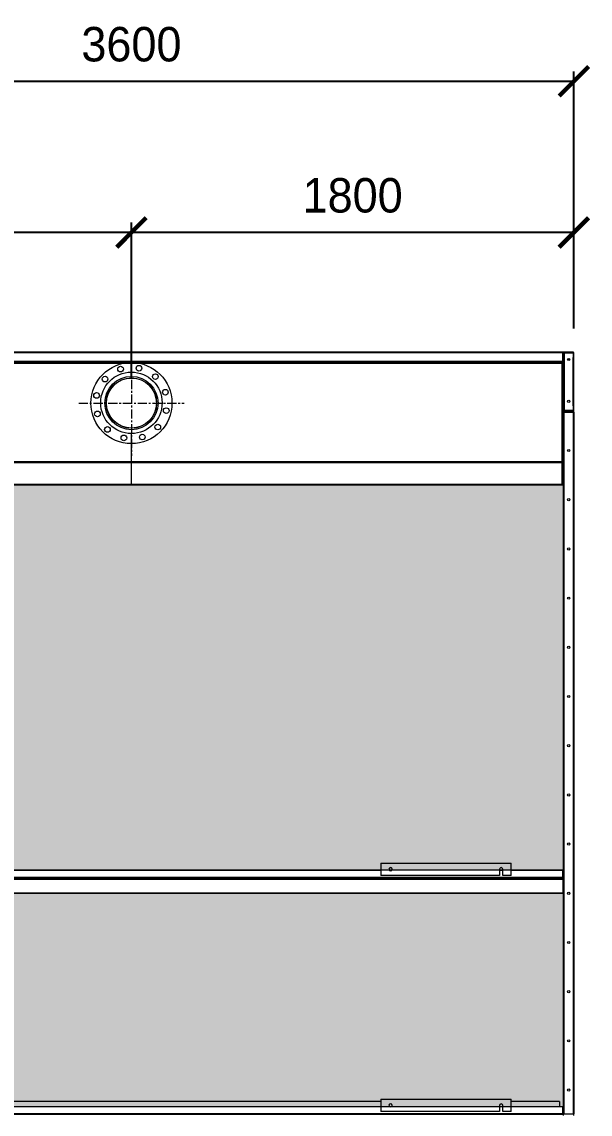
# Model space of a CAD drawing. Header units: millimetres. Extents: x 3026 to 35289, y 2869 to 25683.
# Drawn here: x 24743 to 27055, y 11333 to 15774 of the extents above; entities that cross this region are included whole.
import ezdxf

# ---------------------------------------------------------------- set-up
doc = ezdxf.new("R2010")
doc.units = ezdxf.units.MM
doc.linetypes.add('CENTER', pattern=[2, 1.25, -0.25, 0.25, -0.25])
doc.layers.add('center', color=1, linetype='CENTER')
doc.layers.add('냉각탑_dim', color=1, linetype='Continuous')
doc.styles.add('HY울릉도L', font='')
doc.styles.get('HY울릉도L').set_extended_font_data('HY울릉도L')
doc.dimstyles.new('성지DIM', dxfattribs={"dimtxt": 3.5, "dimasz": 3, "dimexe": 1, "dimexo": 2.5, "dimgap": 2, "dimtad": 1, "dimdec": 0, "dimzin": 3, "dimdsep": 46, "dimtxsty": 'HY울릉도L', "dimblk": 'ARCHTICK', "dimcen": -2, "dimclrd": 256, "dimclre": 256, "dimclrt": 7, "dimadec": 0, "dimazin": 0, "dimtfac": 1, "dimtdec": 0, "dimtofl": 0, "dimtmove": 0, "dimatfit": 3, "dimfxl": 1, "dimtolj": 1, "dimtzin": 0, "dimlwe": -1, "dimarcsym": 0})
pattern_1 = [(0, (-386310.34, -75730.473), (57.15, 32.9955677), [38.1, -76.2]), (120, (-386310.34, -75730.473), (-57.15, 32.995568), [38.1, -76.2]), (60, (-386310.34, -75730.473), (1e-07, 65.9911357), [-76.2, 38.1])]

# ---------------------------------------------------------------- blocks, each defined once
blk = doc.blocks.new('_ArchTick')
at = {"color": 0, "linetype": 'ByBlock', "const_width": 0.15}
blk.add_lwpolyline([(-0.5, -0.5), (0.5, 0.5)], dxfattribs=at)
blk = doc.blocks.new('*D206')
at = {"layer": 'Defpoints', "color": 0, "transparency": 16777216}
for p in [(23389.1, 14917.8), (23389.1, 14427.7), (25189.1, 14225.1)]:
    blk.add_point(p, dxfattribs=at)
at = {"layer": '냉각탑_dim', "transparency": 16777216}
for p, q in [((23389.1, 14527.7), (23389.1, 14957.8)), ((25189.1, 14325.1), (25189.1, 14957.8))]:
    blk.add_line(p, q, dxfattribs=at)
at = {"layer": '냉각탑_dim', "lineweight": -2, "transparency": 16777216}
blk.add_line((25189.1, 14917.8), (23389.1, 14917.8), dxfattribs=at)
at = {"layer": '냉각탑_dim', "lineweight": -2, "transparency": 16777216, "xscale": 120, "yscale": 120, "zscale": 120, "rotation": 180}
blk.add_blockref('_ArchTick', (23389.1, 14917.8), dxfattribs=at)
at = {"layer": '냉각탑_dim', "lineweight": -2, "transparency": 16777216, "xscale": 120, "yscale": 120, "zscale": 120}
blk.add_blockref('_ArchTick', (25189.1, 14917.8), dxfattribs=at)
at = {"layer": '냉각탑_dim', "color": 7, "transparency": 16777216, "insert": (24289.1, 15067.8), "char_height": 140, "attachment_point": 5, "style": 'HY울릉도L'}
blk.add_mtext('\\A1;1800', dxfattribs=at)
blk = doc.blocks.new('*D207')
at = {"layer": 'Defpoints', "color": 0, "transparency": 16777216}
for p in [(25189.1, 14917.8), (26989.1, 14428.2), (25189.1, 14225.1)]:
    blk.add_point(p, dxfattribs=at)
at = {"layer": '냉각탑_dim', "transparency": 16777216}
for p, q in [((25189.1, 14325.1), (25189.1, 14957.8)), ((26989.1, 14528.2), (26989.1, 14957.8))]:
    blk.add_line(p, q, dxfattribs=at)
at = {"layer": '냉각탑_dim', "lineweight": -2, "transparency": 16777216}
blk.add_line((26989.1, 14917.8), (25189.1, 14917.8), dxfattribs=at)
at = {"layer": '냉각탑_dim', "lineweight": -2, "transparency": 16777216, "xscale": 120, "yscale": 120, "zscale": 120, "rotation": 180}
blk.add_blockref('_ArchTick', (25189.1, 14917.8), dxfattribs=at)
at = {"layer": '냉각탑_dim', "lineweight": -2, "transparency": 16777216, "xscale": 120, "yscale": 120, "zscale": 120}
blk.add_blockref('_ArchTick', (26989.1, 14917.8), dxfattribs=at)
at = {"layer": '냉각탑_dim', "color": 7, "transparency": 16777216, "insert": (26089.1, 15067.8), "char_height": 140, "attachment_point": 5, "style": 'HY울릉도L'}
blk.add_mtext('\\A1;1800', dxfattribs=at)
blk = doc.blocks.new('*D210')
at = {"layer": 'Defpoints', "color": 0, "transparency": 16777216}
for p in [(23389.1, 15532.1), (23389.1, 14427.7), (26989.1, 14427.8)]:
    blk.add_point(p, dxfattribs=at)
at = {"layer": '냉각탑_dim', "transparency": 16777216}
for p, q in [((23389.1, 14527.7), (23389.1, 15572.1)), ((26989.1, 14527.8), (26989.1, 15572.1))]:
    blk.add_line(p, q, dxfattribs=at)
at = {"layer": '냉각탑_dim', "lineweight": -2, "transparency": 16777216}
blk.add_line((26989.1, 15532.1), (23389.1, 15532.1), dxfattribs=at)
at = {"layer": '냉각탑_dim', "lineweight": -2, "transparency": 16777216, "xscale": 120, "yscale": 120, "zscale": 120, "rotation": 180}
blk.add_blockref('_ArchTick', (23389.1, 15532.1), dxfattribs=at)
at = {"layer": '냉각탑_dim', "lineweight": -2, "transparency": 16777216, "xscale": 120, "yscale": 120, "zscale": 120}
blk.add_blockref('_ArchTick', (26989.1, 15532.1), dxfattribs=at)
at = {"layer": '냉각탑_dim', "color": 7, "transparency": 16777216, "insert": (25189.1, 15682.1), "char_height": 140, "attachment_point": 5, "style": 'HY울릉도L'}
blk.add_mtext('\\A1;3600', dxfattribs=at)
blk = doc.blocks.new('2')
at = {"lineweight": 20}
h = blk.add_hatch(dxfattribs=at)
h.set_pattern_fill('HONEY', scale=12)
h.set_pattern_definition(pattern_1)
h.paths.add_polyline_path([(26947.1, 12324.9), (26947.1, 13891.4), (23436.5, 13891.4), (23436.5, 12324.9)])
h = blk.add_hatch(dxfattribs=at)
h.set_pattern_fill('HONEY', scale=12)
h.set_pattern_definition(pattern_1)
h.paths.add_polyline_path([(23436.5, 12231.6), (23436.5, 11363.3), (26947.1, 11363.3), (26947.1, 12231.6)])
at = {"color": 7, "lineweight": 20}
for p, q in [((26943.4, 14427.7), (23434.8, 14427.7)), ((23434.8, 14394.5), (26943.4, 14394.5)), ((23434.8, 14391.1), (26943.4, 14391.1)), ((26941.7, 14431.1), (23436.5, 14431.1)), ((23436.5, 14389.1), (26941.7, 14389.1)), ((24983.1, 14389.5), (23644.8, 14389.5)), ((26908.5, 14389.5), (25395.1, 14389.5)), ((23436.5, 14385.7), (26941.7, 14385.7)), ((26947.1, 11335.9), (26947.1, 14258.1)), ((26949.9, 11334.5), (26949.9, 14193.1)), ((26987.9, 11334.5), (26987.9, 14187.7)), ((26990.7, 11334.5), (26990.7, 14187.7)), ((26947.1, 13984.8), (23436.5, 13984.8)), ((26947.1, 13981.5), (23436.5, 13981.5)), ((23428.3, 13891.4), (26947.1, 13891.4)), ((23431.1, 13894), (26947.1, 13894)), ((26203.5, 12323.3), (23434.7, 12323.3)), ((26203.5, 12324.9), (23439.1, 12324.9)), ((23434.5, 12296.2), (26943.7, 12296.2)), ((23434.5, 12288.9), (26943.7, 12288.9)), ((23435.9, 12293.1), (26942.3, 12293.1)), ((23435.9, 12291.4), (26942.3, 12291.4)), ((23434.5, 12231.6), (26943.7, 12231.6)), ((23434.5, 12231.4), (26943.7, 12231.4)), ((26943.7, 12231.3), (23434.5, 12231.3)), ((26203.5, 11384.9), (23439.1, 11384.9)), ((23434.5, 11336.2), (26943.7, 11336.2)), ((26203.5, 11363.3), (23434.7, 11363.3)), ((23435.9, 11333.1), (26942.3, 11333.1))]:
    blk.add_line(p, q, dxfattribs=at)
at = {"color": 7, "lineweight": 20, "ltscale": 0.00083348}
blk.add_line((24983.1, 14389.1), (24983.1, 14391.1), dxfattribs=at)
at = {"color": 7, "lineweight": 20, "ltscale": 0.001417}
for p, q in [((25189.1, 14385.7), (25189.1, 14389.1)), ((26941.7, 14385.7), (26941.7, 14389.1)), ((26943.4, 14394.5), (26943.4, 14391.1)), ((26941.7, 14385.7), (26945.1, 14385.7)), ((26989.1, 14213.1), (26985.7, 14213.1))]:
    blk.add_line(p, q, dxfattribs=at)
at = {"color": 7, "lineweight": 20, "ltscale": 0.000833322}
blk.add_line((25395.1, 14391.1), (25395.1, 14389.1), dxfattribs=at)
at = {"color": 7, "lineweight": 20, "ltscale": 5.44556e-06}
blk.add_line((26061.7, 14389.1), (26061.7, 14389.1), dxfattribs=at)
at = {"color": 7, "lineweight": 20, "ltscale": 9.52936e-06}
blk.add_line((26061.8, 14389.1), (26061.7, 14389.1), dxfattribs=at)
at = {"color": 7, "lineweight": 20, "ltscale": 5.46643e-06}
blk.add_line((26070, 14389.1), (26070, 14389.1), dxfattribs=at)
at = {"color": 7, "lineweight": 20, "ltscale": 9.52935e-06}
blk.add_line((26070, 14389.1), (26070, 14389.1), dxfattribs=at)
at = {"color": 7, "lineweight": 20, "ltscale": 0.00067235}
blk.add_line((26908.5, 14389.5), (26908.5, 14391.1), dxfattribs=at)
at = {"color": 7, "lineweight": 20, "ltscale": 0.000160787}
blk.add_line((26908.5, 14389.1), (26908.5, 14389.5), dxfattribs=at)
at = {"color": 7, "lineweight": 20, "ltscale": 1.33962e-05}
blk.add_line((26940.3, 14389.1), (26940.2, 14389.1), dxfattribs=at)
at = {"color": 7, "lineweight": 20, "ltscale": 9.52934e-06}
blk.add_line((26940.3, 14389.1), (26940.2, 14389.1), dxfattribs=at)
at = {"color": 7, "lineweight": 20, "ltscale": 0.000208336}
blk.add_line((26941.7, 14431.1), (26942.2, 14431.1), dxfattribs=at)
at = {"color": 7, "lineweight": 20, "ltscale": 2.9878e-05}
blk.add_line((26941.8, 14431.1), (26941.7, 14431.1), dxfattribs=at)
at = {"color": 7, "lineweight": 20, "ltscale": 1.24078e-05}
blk.add_line((26941.8, 14431.1), (26941.7, 14431.1), dxfattribs=at)
at = {"color": 7, "lineweight": 20, "ltscale": 7.39921e-06}
blk.add_line((26941.8, 14431.1), (26941.7, 14431.1), dxfattribs=at)
at = {"color": 7, "lineweight": 20, "ltscale": 0.000708462}
blk.add_line((26943.4, 14389.1), (26941.7, 14389.1), dxfattribs=at)
at = {"color": 7, "lineweight": 20, "ltscale": 0.000166667}
blk.add_line((26941.7, 14388.3), (26942.1, 14388.3), dxfattribs=at)
at = {"color": 7, "lineweight": 20, "ltscale": 0.00075}
blk.add_line((26942.1, 14388.3), (26943.9, 14388.3), dxfattribs=at)
at = {"color": 7, "lineweight": 20, "ltscale": 1.55721e-05}
blk.add_line((26942.2, 14431.1), (26942.2, 14431.1), dxfattribs=at)
at = {"color": 7, "lineweight": 20, "ltscale": 0.000625116}
blk.add_line((26943.7, 14431.1), (26942.2, 14431.1), dxfattribs=at)
at = {"color": 7, "lineweight": 20, "ltscale": 0.001131}
blk.add_line((26943.4, 14430.4), (26943.4, 14427.7), dxfattribs=at)
at = {"color": 7, "lineweight": 20, "ltscale": 0.000414935}
for p, q in [((26943.4, 14429.4), (26944.1, 14430.1)), ((26946.1, 14430.1), (26945.4, 14429.4))]:
    blk.add_line(p, q, dxfattribs=at)
at = {"color": 7, "lineweight": 20, "ltscale": 0.013833}
blk.add_line((26943.4, 14427.7), (26943.4, 14394.5), dxfattribs=at)
at = {"color": 7, "lineweight": 20, "ltscale": 0.000708334}
blk.add_line((26943.4, 14427.7), (26945.1, 14427.7), dxfattribs=at)
at = {"color": 7, "lineweight": 20, "ltscale": 0.000708333}
for p, q in [((26943.4, 14393.1), (26945.1, 14393.1)), ((26943.1, 14387.4), (26943.1, 14385.7)), ((26945.1, 14387.4), (26945.1, 14385.7)), ((25760.6, 12291.4), (25760.6, 12293.1)), ((25764, 12291.4), (25764, 12293.1)), ((25782.2, 12291.4), (25782.2, 12293.1)), ((25785.6, 12291.4), (25785.6, 12293.1)), ((26915.1, 12293.1), (26915.1, 12291.4)), ((26941.7, 12291.4), (26941.7, 12293.1))]:
    blk.add_line(p, q, dxfattribs=at)
at = {"color": 7, "lineweight": 20, "ltscale": 0.000874532}
blk.add_line((26943.4, 14391.2), (26943.4, 14389.1), dxfattribs=at)
at = {"color": 7, "lineweight": 20, "ltscale": 0.00083325}
blk.add_line((26945.4, 14391.1), (26943.4, 14391.1), dxfattribs=at)
at = {"color": 7, "lineweight": 20, "ltscale": 0.000333342}
blk.add_line((26943.4, 14389.1), (26943.4, 14388.3), dxfattribs=at)
at = {"color": 7, "lineweight": 20, "ltscale": 0.000708036}
blk.add_line((26943.4, 14389.1), (26945.1, 14389.1), dxfattribs=at)
at = {"color": 7, "lineweight": 20, "ltscale": 4.50677e-05}
blk.add_line((26943.8, 14431.1), (26943.7, 14431.1), dxfattribs=at)
at = {"color": 7, "lineweight": 20, "ltscale": 1.38381e-05}
blk.add_line((26943.8, 14431.1), (26943.7, 14431.1), dxfattribs=at)
at = {"color": 7, "lineweight": 20, "ltscale": 1.22548e-05}
blk.add_line((26943.8, 14431.1), (26943.7, 14431.1), dxfattribs=at)
at = {"color": 7, "lineweight": 20, "ltscale": 6.372e-06}
blk.add_line((26943.8, 14431.1), (26943.7, 14431.1), dxfattribs=at)
at = {"color": 7, "lineweight": 20, "ltscale": 1.23239e-05}
blk.add_line((26943.8, 14431.1), (26943.7, 14431.1), dxfattribs=at)
at = {"color": 7, "lineweight": 20, "ltscale": 0.000375}
for p, q in [((26943.9, 14387.4), (26943.9, 14388.3)), ((26950.5, 14428.2), (26950.5, 14429.1)), ((26945.1, 14386.2), (26945.1, 14387.1)), ((26945.1, 14172), (26945.1, 14171.1)), ((26950.5, 14194), (26950.5, 14193.1)), ((26945.1, 11336.4), (26945.1, 11335.5))]:
    blk.add_line(p, q, dxfattribs=at)
at = {"color": 7, "lineweight": 20, "ltscale": 0.000334243}
blk.add_line((26944.8, 14429.1), (26945.6, 14429.1), dxfattribs=at)
at = {"color": 7, "lineweight": 20, "ltscale": 0.014417}
blk.add_line((26945.1, 14393.1), (26945.1, 14427.7), dxfattribs=at)
at = {"color": 7, "lineweight": 20, "ltscale": 0.000208346}
blk.add_line((26945.1, 14393.1), (26945.6, 14393.1), dxfattribs=at)
at = {"color": 7, "lineweight": 20, "ltscale": 0.001543}
blk.add_line((26945.1, 14387.4), (26945.1, 14391.1), dxfattribs=at)
at = {"color": 7, "lineweight": 20, "ltscale": 0.000125672}
blk.add_line((26945.3, 14429.1), (26945.6, 14429.1), dxfattribs=at)
at = {"color": 7, "lineweight": 20, "ltscale": 0.000547297}
blk.add_line((26945.4, 14430.4), (26945.4, 14429.1), dxfattribs=at)
at = {"color": 7, "lineweight": 20, "ltscale": 0.000831268}
blk.add_line((26945.4, 14393.1), (26945.4, 14391.1), dxfattribs=at)
at = {"color": 7, "lineweight": 20, "ltscale": 0.015}
blk.add_line((26945.6, 14429.1), (26945.6, 14393.1), dxfattribs=at)
at = {"color": 7, "lineweight": 20, "ltscale": 0.00062562}
blk.add_line((26947.1, 14427.7), (26945.6, 14427.7), dxfattribs=at)
at = {"color": 7, "lineweight": 20, "ltscale": 0.000625612}
blk.add_line((26947.1, 14393.1), (26945.6, 14393.1), dxfattribs=at)
at = {"color": 7, "lineweight": 20, "ltscale": 0.000331381}
blk.add_line((26946.3, 14430), (26946.8, 14429.4), dxfattribs=at)
at = {"color": 7, "lineweight": 20, "ltscale": 0.000379592}
blk.add_line((26946.7, 14429.4), (26947.6, 14429.4), dxfattribs=at)
at = {"color": 7, "lineweight": 20, "ltscale": 0.097167}
blk.add_line((26947.1, 14194.5), (26947.1, 14427.7), dxfattribs=at)
blk.add_line((26947.1, 14194.5), (26947.1, 14427.7), dxfattribs=at)
at = {"color": 7, "lineweight": 20, "ltscale": 0.000448698}
for p, q in [((26947.8, 14429.8), (26948.7, 14429.1)), ((26947.8, 14192.5), (26948.7, 14193.1))]:
    blk.add_line(p, q, dxfattribs=at)
at = {"color": 7, "lineweight": 20, "ltscale": 0.001002}
for p, q in [((26948.1, 14429.1), (26950.5, 14429.1)), ((26948.1, 14193.1), (26950.5, 14193.1))]:
    blk.add_line(p, q, dxfattribs=at)
at = {"color": 7, "lineweight": 20, "ltscale": 0.000832099}
blk.add_line((26950.5, 14431.1), (26948.5, 14431.1), dxfattribs=at)
at = {"color": 7, "lineweight": 20, "ltscale": 0.000271651}
blk.add_line((26948.5, 14431.1), (26948.5, 14430.5), dxfattribs=at)
at = {"color": 7, "lineweight": 20, "ltscale": 0.014667}
for p, q in [((26950.5, 14431.1), (26985.7, 14431.1)), ((26985.7, 14431.1), (26950.5, 14431.1)), ((26950.5, 14429.1), (26985.7, 14429.1)), ((26985.7, 14193.1), (26950.5, 14193.1)), ((26950.5, 14193.1), (26985.7, 14193.1)), ((26985.7, 14191.1), (26950.5, 14191.1))]:
    blk.add_line(p, q, dxfattribs=at)
at = {"color": 7, "lineweight": 20, "ltscale": 0.01525}
for p, q in [((26950.5, 14428.2), (26987.1, 14428.2)), ((26987.1, 14194), (26950.5, 14194))]:
    blk.add_line(p, q, dxfattribs=at)
at = {"color": 7, "lineweight": 20, "ltscale": 0.097583}
blk.add_line((26950.5, 14194), (26950.5, 14428.2), dxfattribs=at)
at = {"color": 7, "lineweight": 20, "ltscale": 0.000583263}
blk.add_line((26987.1, 14431.1), (26985.7, 14431.1), dxfattribs=at)
at = {"color": 7, "lineweight": 20, "ltscale": 0.000374085}
blk.add_line((26985.7, 14428.2), (26985.7, 14429.1), dxfattribs=at)
at = {"color": 7, "lineweight": 20, "ltscale": 0.081667}
for p, q in [((26985.7, 14213.1), (26985.7, 14409.1)), ((26989.1, 14213.1), (26989.1, 14409.1))]:
    blk.add_line(p, q, dxfattribs=at)
at = {"color": 7, "lineweight": 20, "ltscale": 0.000583333}
for p, q in [((26985.7, 14409.1), (26987.1, 14409.1)), ((26987.1, 14213.1), (26985.7, 14213.1)), ((26949.9, 11333.1), (26949.9, 11334.5)), ((26987.5, 11333.1), (26987.5, 11334.5))]:
    blk.add_line(p, q, dxfattribs=at)
at = {"color": 7, "lineweight": 20, "ltscale": 0.000127061}
blk.add_line((26987.1, 14431.1), (26987.1, 14430.8), dxfattribs=at)
at = {"color": 7, "lineweight": 20, "ltscale": 0.007958}
for p, q in [((26987.1, 14409.1), (26987.1, 14428.2)), ((26987.1, 14194), (26987.1, 14213.1))]:
    blk.add_line(p, q, dxfattribs=at)
at = {"color": 7, "lineweight": 20, "ltscale": 0.006917}
for p, q in [((26987.1, 14411.1), (26987.1, 14427.7)), ((26989.1, 14411.1), (26989.1, 14427.7)), ((26987.1, 14194.5), (26987.1, 14211.1)), ((26989.1, 14194.5), (26989.1, 14211.1))]:
    blk.add_line(p, q, dxfattribs=at)
at = {"color": 7, "lineweight": 20, "ltscale": 0.000833333}
for p, q in [((26989.1, 14411.1), (26987.1, 14411.1)), ((26989.1, 14409.1), (26987.1, 14409.1)), ((26945.1, 14387.4), (26943.1, 14387.4)), ((26945.1, 14385.7), (26943.1, 14385.7)), ((26989.1, 14211.1), (26987.1, 14211.1)), ((26989.1, 14211.1), (26987.1, 14211.1))]:
    blk.add_line(p, q, dxfattribs=at)
at = {"color": 7, "lineweight": 20, "ltscale": 0.00018978}
blk.add_line((26988.7, 14429.4), (26989.1, 14429.4), dxfattribs=at)
at = {"color": 7, "lineweight": 20, "ltscale": 0.000708455}
blk.add_line((26989.1, 14427.7), (26989.1, 14429.4), dxfattribs=at)
at = {"color": 7, "lineweight": 20, "ltscale": 0.000832424}
blk.add_line((26989.1, 14409.1), (26989.1, 14411.1), dxfattribs=at)
at = {"color": 7, "lineweight": 20, "ltscale": 0.014833}
blk.add_line((25189.1, 14350.1), (25189.1, 14385.7), dxfattribs=at)
at = {"color": 7, "lineweight": 20, "ltscale": 0.142705}
for p, q in [((26941.7, 13891.4), (26941.7, 14385.7)), ((26945.1, 13894), (26945.1, 14385.7))]:
    blk.add_line(p, q, dxfattribs=at)
at = {"color": 7, "lineweight": 20, "ltscale": 1.27636e-06}
blk.add_line((26945.1, 14386.2), (26945.1, 14386.2), dxfattribs=at)
at = {"color": 7, "lineweight": 20, "ltscale": 0.000833337}
blk.add_line((26945.1, 14385.7), (26947.1, 14385.7), dxfattribs=at)
at = {"color": 7, "lineweight": 20, "ltscale": 0.000833465}
blk.add_line((26947.1, 14258.1), (26945.1, 14258.1), dxfattribs=at)
at = {"color": 7, "lineweight": 20, "ltscale": 0.000832419}
blk.add_line((26989.1, 14211.1), (26989.1, 14213.1), dxfattribs=at)
at = {"color": 7, "lineweight": 20, "ltscale": 0.00337}
for p, q in [((26947.1, 14186.4), (26947.1, 14194.5)), ((26947.1, 11327.8), (26947.1, 11335.9))]:
    blk.add_line(p, q, dxfattribs=at)
at = {"color": 7, "lineweight": 20, "ltscale": 0.000912135}
for p, q in [((26947.7, 14187.7), (26949.9, 14187.7)), ((26949.9, 11334.5), (26947.7, 11334.5))]:
    blk.add_line(p, q, dxfattribs=at)
at = {"color": 7, "lineweight": 20, "ltscale": 0.000341711}
for p, q in [((26948, 14188.3), (26948.5, 14187.7)), ((26944.3, 12294), (26943.7, 12294.5)), ((26944.3, 11334), (26943.7, 11334.5)), ((26948, 11334), (26948.5, 11334.5))]:
    blk.add_line(p, q, dxfattribs=at)
at = {"color": 7, "lineweight": 20, "ltscale": 0.000583334}
for p, q in [((26949.9, 14189.1), (26949.9, 14187.7)), ((26987.5, 14189.1), (26987.5, 14187.7)), ((26945.1, 12295.9), (26943.7, 12295.9)), ((26945.1, 12288.6), (26943.7, 12288.6)), ((26945.1, 11335.9), (26943.7, 11335.9))]:
    blk.add_line(p, q, dxfattribs=at)
at = {"color": 7, "lineweight": 20, "ltscale": 0.015667}
for p, q in [((26987.5, 14189.1), (26949.9, 14189.1)), ((26987.5, 11333.1), (26949.9, 11333.1))]:
    blk.add_line(p, q, dxfattribs=at)
at = {"color": 7, "lineweight": 20, "ltscale": 0.015833}
for p, q in [((26949.9, 14187.7), (26987.9, 14187.7)), ((26949.9, 11334.5), (26987.9, 11334.5))]:
    blk.add_line(p, q, dxfattribs=at)
at = {"color": 7, "lineweight": 20, "ltscale": 0.000832722}
for p, q in [((26950.5, 14189.1), (26950.5, 14191.1)), ((26985.7, 14189.1), (26985.7, 14191.1))]:
    blk.add_line(p, q, dxfattribs=at)
at = {"color": 7, "lineweight": 20, "ltscale": 0.000374998}
blk.add_line((26985.7, 14193.1), (26985.7, 14194), dxfattribs=at)
at = {"color": 7, "lineweight": 20, "ltscale": 0.001167}
for p, q in [((26987.9, 14187.7), (26990.7, 14187.7)), ((26987.9, 11334.5), (26990.7, 11334.5))]:
    blk.add_line(p, q, dxfattribs=at)
at = {"color": 7, "lineweight": 20, "ltscale": 0.002832}
for p, q in [((26989.1, 14187.7), (26989.1, 14194.5)), ((26989.1, 11327.7), (26989.1, 11334.5))]:
    blk.add_line(p, q, dxfattribs=at)
at = {"color": 7, "lineweight": 20, "ltscale": 0.024121}
blk.add_line((25189.1, 14042.2), (25189.1, 14100.1), dxfattribs=at)
at = {"color": 7, "lineweight": 20, "ltscale": 0.036483}
blk.add_line((25189.1, 13894), (25189.1, 14059.1), dxfattribs=at)
at = {"color": 7, "lineweight": 20, "ltscale": 0.001354}
blk.add_line((25189.1, 13984.8), (25189.1, 13981.5), dxfattribs=at)
at = {"color": 7, "lineweight": 20, "ltscale": 0.220833}
for p, q in [((26203.5, 12353.7), (26733.5, 12353.7)), ((26203.5, 11393.7), (26733.5, 11393.7))]:
    blk.add_line(p, q, dxfattribs=at)
at = {"color": 7, "lineweight": 20, "ltscale": 0.020754}
for p, q in [((26203.5, 12353.7), (26203.5, 12303.9)), ((26733.5, 12303.9), (26733.5, 12353.7)), ((26203.5, 11393.7), (26203.5, 11343.9)), ((26733.5, 11343.9), (26733.5, 11393.7))]:
    blk.add_line(p, q, dxfattribs=at)
at = {"color": 7, "lineweight": 20, "ltscale": 0.201458}
for p, q in [((26687, 12303.9), (26203.5, 12303.9)), ((26687, 12303.8), (26203.5, 12303.8)), ((26687, 11343.9), (26203.5, 11343.9)), ((26687, 11343.8), (26203.5, 11343.8))]:
    blk.add_line(p, q, dxfattribs=at)
at = {"color": 7, "lineweight": 20, "ltscale": 7.26298e-05}
for p, q in [((26203.5, 12303.9), (26203.5, 12303.8)), ((26687, 12303.9), (26687, 12303.8)), ((26700, 12303.9), (26700, 12303.8)), ((26733.5, 12303.9), (26733.5, 12303.8)), ((26203.5, 11343.9), (26203.5, 11343.8)), ((26687, 11343.9), (26687, 11343.8)), ((26700, 11343.9), (26700, 11343.8)), ((26733.5, 11343.9), (26733.5, 11343.8))]:
    blk.add_line(p, q, dxfattribs=at)
at = {"color": 7, "lineweight": 20, "ltscale": 0.004285}
blk.add_line((26248.7, 12324.9), (26238.4, 12324.9), dxfattribs=at)
at = {"color": 7, "lineweight": 20, "ltscale": 0.002776}
blk.add_line((26246.9, 12323.3), (26240.2, 12323.3), dxfattribs=at)
at = {"color": 7, "lineweight": 20, "ltscale": 0.010377}
for p, q in [((26687, 12328.8), (26687, 12303.9)), ((26700, 12303.9), (26700, 12328.8)), ((26687, 11368.8), (26687, 11343.9)), ((26700, 11343.9), (26700, 11368.8))]:
    blk.add_line(p, q, dxfattribs=at)
at = {"color": 7, "lineweight": 20, "ltscale": 0.005417}
for p, q in [((26700, 12324.9), (26687, 12324.9)), ((26700, 12323.3), (26687, 12323.3)), ((26700, 11363.3), (26687, 11363.3))]:
    blk.add_line(p, q, dxfattribs=at)
at = {"color": 7, "lineweight": 20, "ltscale": 0.013958}
for p, q in [((26733.5, 12303.9), (26700, 12303.9)), ((26733.5, 12303.8), (26700, 12303.8)), ((26733.5, 11343.9), (26700, 11343.9)), ((26733.5, 11343.8), (26700, 11343.8))]:
    blk.add_line(p, q, dxfattribs=at)
at = {"color": 7, "lineweight": 20, "ltscale": 0.081917}
for p, q in [((26930.1, 12324.9), (26733.5, 12324.9)), ((26930.1, 11384.9), (26733.5, 11384.9))]:
    blk.add_line(p, q, dxfattribs=at)
at = {"color": 7, "lineweight": 20, "ltscale": 0.0875}
for p, q in [((26943.5, 12323.3), (26733.5, 12323.3)), ((26943.5, 11363.3), (26733.5, 11363.3))]:
    blk.add_line(p, q, dxfattribs=at)
at = {"color": 7, "lineweight": 20, "ltscale": 0.000666714}
blk.add_line((26930.1, 12324.9), (26930.1, 12323.3), dxfattribs=at)
at = {"color": 7, "lineweight": 20, "ltscale": 0.000666667}
blk.add_line((26945.1, 12325.1), (26943.5, 12325.1), dxfattribs=at)
at = {"color": 0, "lineweight": 20}
for p, q in [((26943.5, 12325.1), (26943.5, 12323.3)), ((26943.5, 12323.3), (26943.7, 12323.3))]:
    blk.add_line(p, q, dxfattribs=at)
at = {"color": 7, "lineweight": 20, "ltscale": 0.01129}
for p, q in [((26943.7, 12296.2), (26943.7, 12323.3)), ((26943.7, 11336.2), (26943.7, 11363.3))]:
    blk.add_line(p, q, dxfattribs=at)
at = {"color": 7, "lineweight": 20, "ltscale": 0.012167}
for p, q in [((26945.1, 12325.1), (26945.1, 12295.9)), ((26945.1, 12288.6), (26945.1, 12259.4))]:
    blk.add_line(p, q, dxfattribs=at)
at = {"color": 7, "lineweight": 20, "ltscale": 0.001028}
blk.add_line((24758.6, 12293.1), (24756.8, 12291.4), dxfattribs=at)
at = {"color": 7, "lineweight": 20, "ltscale": 0.001029}
for p, q in [((24771.1, 12291.4), (24772.8, 12293.1)), ((24778.6, 12291.4), (24780.4, 12293.1))]:
    blk.add_line(p, q, dxfattribs=at)
at = {"color": 7, "lineweight": 20, "ltscale": 0.000976837}
blk.add_line((25566.6, 12293.1), (25568.2, 12291.4), dxfattribs=at)
at = {"color": 7, "lineweight": 20, "ltscale": 0.000977023}
for p, q in [((25566.8, 12293.1), (25568.4, 12291.4)), ((25573.9, 12293.1), (25575.6, 12291.4)), ((25589.1, 12291.4), (25587.5, 12293.1)), ((25615, 12293.1), (25616.7, 12291.4)), ((25637.4, 12291.4), (25635.7, 12293.1))]:
    blk.add_line(p, q, dxfattribs=at)
at = {"color": 7, "lineweight": 20, "ltscale": 0.000976955}
blk.add_line((25630.2, 12291.4), (25628.6, 12293.1), dxfattribs=at)
at = {"color": 7, "lineweight": 20, "ltscale": 4.81672e-06}
blk.add_line((26942.3, 12291.4), (26942.3, 12291.4), dxfattribs=at)
at = {"color": 7, "lineweight": 20, "ltscale": 0.00080569}
blk.add_line((26943.1, 12293.3), (26943.1, 12291.3), dxfattribs=at)
at = {"color": 7, "lineweight": 20, "ltscale": 0.000967409}
for p, q in [((26943.7, 12293.9), (26943.7, 12296.2)), ((26943.7, 11333.9), (26943.7, 11336.2))]:
    blk.add_line(p, q, dxfattribs=at)
at = {"color": 7, "lineweight": 20, "ltscale": 0.000849957}
blk.add_line((26943.7, 12290.9), (26943.7, 12288.9), dxfattribs=at)
at = {"color": 7, "lineweight": 20, "ltscale": 0.000341712}
blk.add_line((26944.3, 12290.6), (26943.7, 12290), dxfattribs=at)
at = {"color": 7, "lineweight": 20, "ltscale": 0.023877}
blk.add_line((26943.7, 12288.9), (26943.7, 12231.6), dxfattribs=at)
at = {"color": 7, "lineweight": 20, "ltscale": 0.000583335}
blk.add_line((26945.1, 12259.4), (26943.7, 12259.4), dxfattribs=at)
at = {"color": 7, "lineweight": 20, "ltscale": 0.003042}
blk.add_line((26945.1, 12295.9), (26945.1, 12288.6), dxfattribs=at)
at = {"color": 7, "lineweight": 20, "ltscale": 5.81038e-05}
blk.add_line((26943.7, 12231.3), (26943.7, 12231.6), dxfattribs=at)
at = {"color": 7, "lineweight": 20, "ltscale": 0.009}
blk.add_line((26930.1, 11384.9), (26930.1, 11363.3), dxfattribs=at)
at = {"color": 7, "lineweight": 20, "ltscale": 0.002765}
blk.add_line((26246.9, 11363.3), (26240.2, 11363.3), dxfattribs=at)
at = {"color": 7, "lineweight": 20, "ltscale": 0.000882011}
blk.add_line((26943.1, 11333.3), (26943.1, 11331.1), dxfattribs=at)
at = {"color": 7, "lineweight": 20, "ltscale": 0.003208}
blk.add_line((26945.1, 11335.9), (26945.1, 11328.2), dxfattribs=at)
at = {"color": 7, "lineweight": 20, "ltscale": 0.000833304}
blk.add_line((26985.7, 11331.1), (26985.7, 11333.1), dxfattribs=at)
at = {"color": 0, "lineweight": 20, "elevation": 0}
for points in [[(23436.5, 13891.4), (26947.1, 13891.4), (26947.1, 12324.9), (23436.5, 12324.9)], [(23436.5, 12231.6), (26947.1, 12231.6), (26947.1, 11363.3), (23436.5, 11363.3)]]:
    blk.add_lwpolyline(points, close=True, dxfattribs=at)
at = {"color": 7, "lineweight": 20}
for centre, radius in [((25189.1, 14224.1), 165), ((26968.1, 14401.1), 4.5), ((25189.1, 14225.1), 125), ((25144.9, 14362.2), 11.5), ((25219.9, 14365.8), 11.5), ((25081.8, 14321.6), 11.5), ((25189.1, 14224.1), 108.2), ((25189.1, 14224.1), 102.5), ((25189.1, 14224.1), 101.8), ((25286.6, 14331.5), 11.5), ((25047.4, 14254.9), 11.5), ((25327.2, 14268.3), 11.5), ((26968.1, 14231.1), 4.5), ((25051, 14179.9), 11.5), ((25330.8, 14193.4), 11.5), ((25091.6, 14116.8), 11.5), ((25296.5, 14126.6), 11.5), ((25158.4, 14082.4), 11.5), ((25233.3, 14086), 11.5), ((26968.1, 14031.1), 4.5), ((26968.1, 13831.1), 4.5), ((26968.1, 13631.1), 4.5), ((26968.1, 13431.1), 4.5), ((26968.1, 13231.1), 4.5), ((26968.1, 13031.1), 4.5), ((26968.1, 12831.1), 4.5), ((26968.1, 12631.1), 4.5), ((26968.1, 12431.1), 4.5), ((26968.1, 12231.1), 4.5), ((26968.1, 12031.1), 4.5), ((26968.1, 11831.1), 4.5), ((26968.1, 11631.1), 4.5), ((26968.1, 11431.1), 4.5)]:
    blk.add_circle(centre, radius, dxfattribs=at)
for centre, radius, start, end in [((25185.2, 14427.7), 3.4, 89.1059, 90), ((25193.5, 14427.7), 3.4, 90, 90.8941), ((26063.7, 14427.7), 3.4, 89.1059, 90), ((26072, 14427.7), 3.4, 90, 90.8941), ((26941.7, 14427.7), 3.4, 0, 90), ((26942.2, 14427.7), 3.4, 24.3157, 90), ((26942.2, 14394.5), 3.4, 290.6601, 335.6839), ((26941.7, 14394.5), 3.4, 300, 335.6837), ((26943.7, 14427.7), 3.4, 0.702, 90), ((26941.7, 14394.5), 3.4, 359.7733, 0), ((26943.7, 14394.5), 3.4, 300, 335.6837), ((26942.2, 14394.5), 3.4, 359.8044, 0), ((26948.5, 14427.7), 3.4, 90, 134.9998), ((26950.5, 14427.7), 3.4, 90, 180), ((26950.5, 14427.7), 3.4, 90, 180), ((26968.1, 14407.1), 4.5, 221.8143, 318.1832), ((26966.1, 14407.1), 3, 247.6973, 329.1521), ((26985.7, 14427.7), 3.4, 0, 90), ((26985.7, 14427.7), 3.4, 0, 90), ((26985.7, 14427.7), 1.4, 20.9248, 90), ((26950.5, 14194.5), 3.4, 180, 217.0589), ((26950.5, 14194.5), 3.4, 180, 270), ((26949.9, 14186.3), 2.8, 90, 180), ((26985.7, 14194.5), 3.4, 270, 0), ((26985.7, 14194.5), 1.4, 270, 339.0626), ((26985.7, 14194.5), 1.4, 270, 339.0751), ((26986.3, 14186.3), 2.8, 30, 64.6233), ((26942.3, 12295.9), 2.8, 270, 0), ((26942.3, 12288.6), 2.8, 0, 90), ((26942.3, 11335.9), 2.8, 270, 0), ((26949.9, 11335.9), 2.8, 180, 270), ((26986.3, 11335.9), 2.8, 295.3767, 330)]:
    blk.add_arc(centre, radius, start, end, dxfattribs=at)
for centre, major_axis, ratio, start_param, end_param in [((26942.3, 14385.7), (-2.8, 0), 0.965926, 3.858864, 4.104144), ((26941.7, 14177.3), (3.4, 0), 0.087156, 0, 0.006877), ((26243.5, 12328.8), (6.5, 0), 0.996195, 0, 3.141593), ((26243.5, 12328.7), (6.5, 0), 0.996195, 0.013467, 3.128141), ((26243.5, 12328.8), (6.5, 0), 0.996195, 3.141593, 6.283185), ((26693.5, 12328.8), (6.5, 0), 0.996195, 0, 3.141593), ((26693.5, 12328.7), (6.5, 0), 0.996195, 0, 3.141593), ((26243.5, 11368.8), (6.5, 0), 0.996195, 0, 3.141593), ((26243.5, 11368.7), (6.5, 0), 0.996195, 0.013467, 3.128141), ((26243.5, 11368.8), (6.5, 0), 0.996195, 3.141593, 6.283185), ((26693.5, 11368.8), (6.5, 0), 0.996195, 0, 3.141593), ((26693.5, 11368.7), (6.5, 0), 0.996195, 0, 3.141593)]:
    blk.add_ellipse(centre, major_axis=major_axis, ratio=ratio, start_param=start_param, end_param=end_param, dxfattribs=at)
for points in [[(26943.4, 14430.4), (26943.1, 14430.7), (26942.8, 14430.9), (26942.4, 14431.1), (26942.1, 14431.1), (26941.7, 14431.1)], [(26945.4, 14430.4), (26945.1, 14430.7), (26944.8, 14430.9), (26944.4, 14431.1), (26944.1, 14431.1), (26943.7, 14431.1)], [(26947.7, 14187.7), (26947.5, 14187.5), (26947.3, 14187.2), (26947.2, 14186.9), (26947.1, 14186.6), (26947.1, 14186.3)], [(26943.7, 12293.9), (26943.5, 12293.6), (26943.2, 12293.4), (26942.9, 12293.2), (26942.6, 12293.1), (26942.3, 12293.1)], [(26943.7, 12290.9), (26943.5, 12291.1), (26943.2, 12291.3), (26942.9, 12291.4), (26942.6, 12291.4), (26942.3, 12291.4)], [(26943.7, 11333.9), (26943.5, 11333.6), (26943.2, 11333.4), (26942.9, 11333.2), (26942.6, 11333.1), (26942.3, 11333.1)], [(26947.7, 11334.5), (26947.5, 11334.8), (26947.3, 11335.1), (26947.2, 11335.4), (26947.1, 11335.7), (26947.1, 11335.9)]]:
    blk.add_open_spline(points, degree=5, dxfattribs=at)
for points, knots in [([(26948.1, 14429.1), (26947.8, 14428.9), (26947.5, 14428.6), (26947.3, 14428.4), (26947.2, 14428.1), (26947.1, 14427.8), (26947.1, 14427.8), (26947.1, 14427.8), (26947.1, 14427.7)], [0, 0, 0, 0, 0, 0, 4.644554, 4.644554, 4.644554, 5.125492, 5.125492, 5.125492, 5.125492, 5.125492, 5.125492]), ([(26947.1, 14258.1), (26947.1, 14258.2), (26947.1, 14258.3), (26947, 14258.4), (26946.8, 14258.7), (26946.3, 14258.9), (26945.9, 14259.1), (26945.5, 14259.2), (26945.1, 14259.3)], [0, 0, 0, 0, 0, 0, 2.029663, 2.029663, 2.029663, 5.473953, 5.473953, 5.473953, 5.473953, 5.473953, 5.473953]), ([(26948.1, 14193.1), (26947.8, 14193.4), (26947.5, 14193.6), (26947.3, 14193.9), (26947.2, 14194.2), (26947.1, 14194.5), (26947.1, 14194.5), (26947.1, 14194.5), (26947.1, 14194.5)], [0, 0, 0, 0, 0, 0, 4.644554, 4.644554, 4.644554, 5.125492, 5.125492, 5.125492, 5.125492, 5.125492, 5.125492])]:
    blk.add_open_spline(points, degree=5, knots=knots, dxfattribs=at)
at = {"layer": 'center', "lineweight": 20, "ltscale": 30}
for p, q in [((25189.1, 14438.6), (25189.1, 14009.6)), ((24974.6, 14224.1), (25403.6, 14224.1))]:
    blk.add_line(p, q, dxfattribs=at)

msp = doc.modelspace()

# ---------------------------------------------------------------- block references
msp.add_blockref('2', (0, 0))

# ---------------------------------------------------------------- dimensions: what is measured, and where the dimension line sits
at = {"layer": '냉각탑_dim'}
for base, p1, p2, picture, middle in [((23389.1, 15532.1), (26989.1, 14427.8), (23389.1, 14427.7), '*D210', (25189.1, 15682.1)), ((23389.1, 14917.8), (25189.1, 14225.1), (23389.1, 14427.7), '*D206', (24289.1, 15067.8)), ((25189.1, 14917.8), (26989.1, 14428.2), (25189.1, 14225.1), '*D207', (26089.1, 15067.8))]:
    dim = msp.add_linear_dim(base=base, p1=p1, p2=p2, dimstyle='성지DIM', override={"dimscale": 40}, dxfattribs=at)
    dim.commit()
    dim.dimension.update_dxf_attribs({"geometry": picture, "text_midpoint": middle})

doc.saveas('drawing.dxf')
